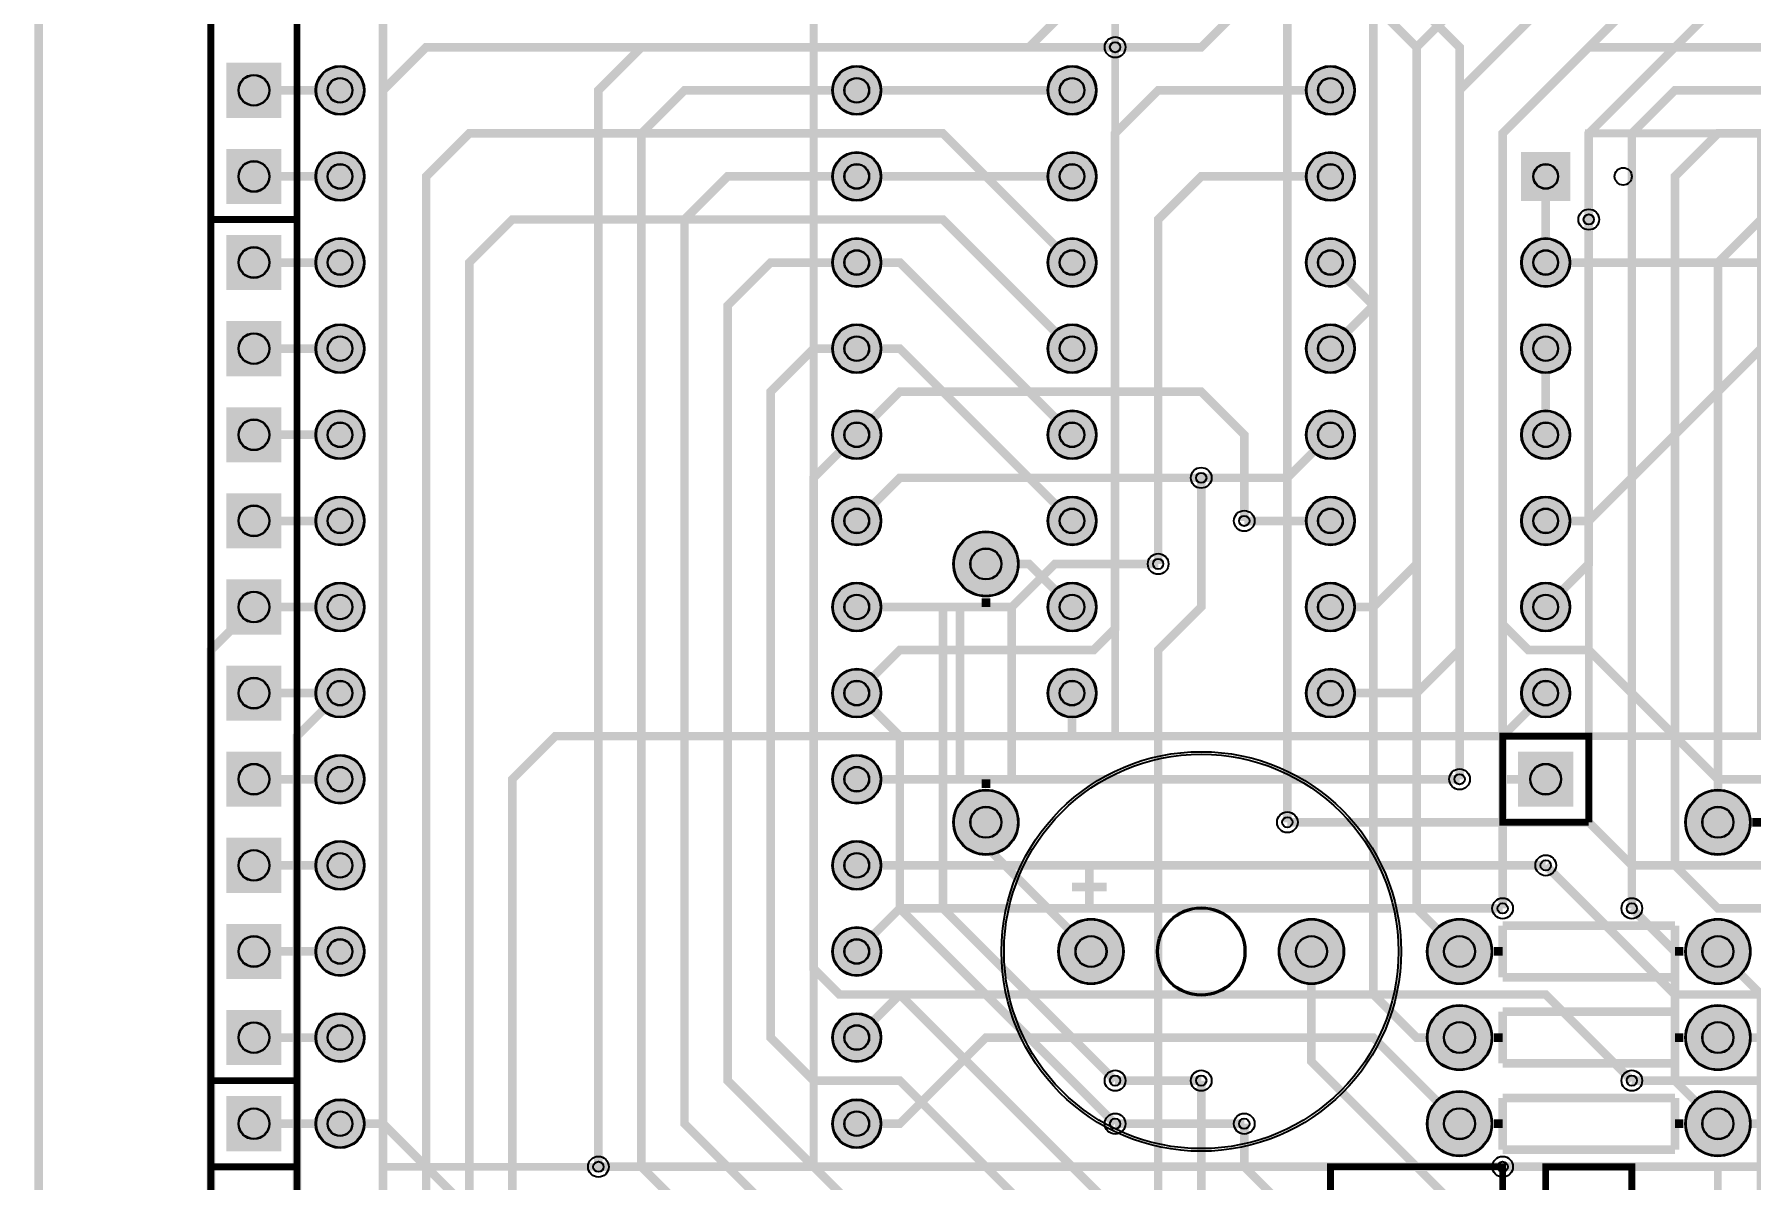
# Model space of a CAD drawing. Header units: millimetres. Extents: x 0 to 244, y -1 to 136.
# Drawn here: x -0.1 to 50.5, y 33.9 to 67.7 of the extents above; entities that cross this region are included whole.
import ezdxf

# ---------------------------------------------------------------- set-up
doc = ezdxf.new("R2010")
doc.units = ezdxf.units.MM
for name, color, linetype, true_color in [('BoardOutLine', 7, 'Continuous', 0xff00ff), ('BottomLayer', 7, 'Continuous', 0x0000ff), ('BottomSolderMaskLayer', 7, 'Continuous', 0xaa00ff), ('Document', 7, 'Continuous', 0xffffff), ('Hole', 7, 'Continuous', 0x222222), ('Multi-Layer', 7, 'Continuous', 0xc0c0c0), ('TopLayer', 7, 'Continuous', 0xff0000), ('TopSilkLayer', 7, 'Continuous', 0xffcc00), ('TopSolderMaskLayer', 7, 'Continuous', 0x800080)]:
    doc.layers.add(name, color=color, linetype=linetype, true_color=true_color)

msp = doc.modelspace()

# ---------------------------------------------------------------- hatches: boundary and pattern name
at = {"layer": 'BottomSolderMaskLayer'}
for points in [[(5.537, 65.227), (5.537, 66.853), (7.163, 66.853), (7.163, 65.227)], [(8.166, 66.04, 1), (9.614, 66.04, 1)], [(23.406, 66.04, 1), (24.854, 66.04, 1)], [(29.756, 66.04, 1), (31.204, 66.04, 1)], [(37.376, 66.04, 1), (38.824, 66.04, 1)], [(5.537, 62.687), (5.537, 64.313), (7.163, 64.313), (7.163, 62.687)], [(8.166, 63.5, 1), (9.614, 63.5, 1)], [(23.406, 63.5, 1), (24.854, 63.5, 1)], [(29.756, 63.5, 1), (31.204, 63.5, 1)], [(37.376, 63.5, 1), (38.824, 63.5, 1)], [(45.174, 64.224), (45.174, 62.776), (43.726, 62.776), (43.726, 64.224)], [(5.537, 60.147), (5.537, 61.773), (7.163, 61.773), (7.163, 60.147)], [(8.166, 60.96, 1), (9.614, 60.96, 1)], [(23.406, 60.96, 1), (24.854, 60.96, 1)], [(29.756, 60.96, 1), (31.204, 60.96, 1)], [(37.376, 60.96, 1), (38.824, 60.96, 1)], [(43.726, 60.96, 1), (45.174, 60.96, 1)], [(5.537, 57.607), (5.537, 59.233), (7.163, 59.233), (7.163, 57.607)], [(8.166, 58.42, 1), (9.614, 58.42, 1)], [(23.406, 58.42, 1), (24.854, 58.42, 1)], [(29.756, 58.42, 1), (31.204, 58.42, 1)], [(37.376, 58.42, 1), (38.824, 58.42, 1)], [(43.726, 58.42, 1), (45.174, 58.42, 1)], [(5.537, 55.067), (5.537, 56.693), (7.163, 56.693), (7.163, 55.067)], [(8.166, 55.88, 1), (9.614, 55.88, 1)], [(23.406, 55.88, 1), (24.854, 55.88, 1)], [(29.756, 55.88, 1), (31.204, 55.88, 1)], [(37.376, 55.88, 1), (38.824, 55.88, 1)], [(43.726, 55.88, 1), (45.174, 55.88, 1)], [(5.537, 52.527), (5.537, 54.153), (7.163, 54.153), (7.163, 52.527)], [(8.166, 53.34, 1), (9.614, 53.34, 1)], [(23.406, 53.34, 1), (24.854, 53.34, 1)], [(29.756, 53.34, 1), (31.204, 53.34, 1)], [(37.376, 53.34, 1), (38.824, 53.34, 1)], [(43.726, 53.34, 1), (45.174, 53.34, 1)], [(26.975, 52.07, 1), (28.905, 52.07, 1)], [(5.537, 49.987), (5.537, 51.613), (7.163, 51.613), (7.163, 49.987)], [(8.166, 50.8, 1), (9.614, 50.8, 1)], [(23.406, 50.8, 1), (24.854, 50.8, 1)], [(29.756, 50.8, 1), (31.204, 50.8, 1)], [(37.376, 50.8, 1), (38.824, 50.8, 1)], [(43.726, 50.8, 1), (45.174, 50.8, 1)], [(5.537, 47.447), (5.537, 49.073), (7.163, 49.073), (7.163, 47.447)], [(8.166, 48.26, 1), (9.614, 48.26, 1)], [(23.406, 48.26, 1), (24.854, 48.26, 1)], [(29.756, 48.26, 1), (31.204, 48.26, 1)], [(37.376, 48.26, 1), (38.824, 48.26, 1)], [(43.726, 48.26, 1), (45.174, 48.26, 1)], [(5.537, 44.907), (5.537, 46.533), (7.163, 46.533), (7.163, 44.907)], [(8.166, 45.72, 1), (9.614, 45.72, 1)], [(23.406, 45.72, 1), (24.854, 45.72, 1)], [(45.263, 46.533), (45.263, 44.907), (43.637, 44.907), (43.637, 46.533)], [(26.975, 44.45, 1), (28.905, 44.45, 1)], [(48.565, 44.45, 1), (50.495, 44.45, 1)], [(5.537, 42.367), (5.537, 43.993), (7.163, 43.993), (7.163, 42.367)], [(8.166, 43.18, 1), (9.614, 43.18, 1)], [(23.406, 43.18, 1), (24.854, 43.18, 1)], [(30.074, 40.64, 1), (32.004, 40.64, 1)], [(36.576, 40.64, 1), (38.506, 40.64, 1)], [(40.945, 40.64, 1), (42.875, 40.64, 1)], [(48.565, 40.64, 1), (50.495, 40.64, 1)], [(5.537, 39.827), (5.537, 41.453), (7.163, 41.453), (7.163, 39.827)], [(8.166, 40.64, 1), (9.614, 40.64, 1)], [(23.406, 40.64, 1), (24.854, 40.64, 1)], [(40.945, 38.1, 1), (42.875, 38.1, 1)], [(48.565, 38.1, 1), (50.495, 38.1, 1)], [(5.537, 37.287), (5.537, 38.913), (7.163, 38.913), (7.163, 37.287)], [(8.166, 38.1, 1), (9.614, 38.1, 1)], [(23.406, 38.1, 1), (24.854, 38.1, 1)], [(40.945, 35.56, 1), (42.875, 35.56, 1)], [(48.565, 35.56, 1), (50.495, 35.56, 1)], [(7.163, 36.373), (7.163, 34.747), (5.537, 34.747), (5.537, 36.373)], [(8.166, 35.56, 1), (9.614, 35.56, 1)], [(23.406, 35.56, 1), (24.854, 35.56, 1)]]:
    msp.add_hatch(color=256, dxfattribs=at).paths.add_polyline_path(points)
at = {"layer": 'Multi-Layer'}
for points in [[(5.563, 65.253), (5.563, 66.828), (7.137, 66.828), (7.137, 65.253)], [(8.192, 66.04, 1), (9.589, 66.04, 1)], [(23.432, 66.04, 1), (24.829, 66.04, 1)], [(29.782, 66.04, 1), (31.179, 66.04, 1)], [(37.402, 66.04, 1), (38.799, 66.04, 1)], [(5.563, 62.713), (5.563, 64.288), (7.137, 64.288), (7.137, 62.713)], [(8.192, 63.5, 1), (9.589, 63.5, 1)], [(23.432, 63.5, 1), (24.829, 63.5, 1)], [(29.782, 63.5, 1), (31.179, 63.5, 1)], [(37.402, 63.5, 1), (38.799, 63.5, 1)], [(45.149, 64.199), (45.149, 62.802), (43.752, 62.802), (43.752, 64.199)], [(5.563, 60.173), (5.563, 61.748), (7.137, 61.748), (7.137, 60.173)], [(8.192, 60.96, 1), (9.589, 60.96, 1)], [(23.432, 60.96, 1), (24.829, 60.96, 1)], [(29.782, 60.96, 1), (31.179, 60.96, 1)], [(37.402, 60.96, 1), (38.799, 60.96, 1)], [(43.752, 60.96, 1), (45.149, 60.96, 1)], [(5.563, 57.633), (5.563, 59.208), (7.137, 59.208), (7.137, 57.633)], [(8.192, 58.42, 1), (9.589, 58.42, 1)], [(23.432, 58.42, 1), (24.829, 58.42, 1)], [(29.782, 58.42, 1), (31.179, 58.42, 1)], [(37.402, 58.42, 1), (38.799, 58.42, 1)], [(43.752, 58.42, 1), (45.149, 58.42, 1)], [(5.563, 55.093), (5.563, 56.668), (7.137, 56.668), (7.137, 55.093)], [(8.192, 55.88, 1), (9.589, 55.88, 1)], [(23.432, 55.88, 1), (24.829, 55.88, 1)], [(29.782, 55.88, 1), (31.179, 55.88, 1)], [(37.402, 55.88, 1), (38.799, 55.88, 1)], [(43.752, 55.88, 1), (45.149, 55.88, 1)], [(5.563, 52.553), (5.563, 54.128), (7.137, 54.128), (7.137, 52.553)], [(8.192, 53.34, 1), (9.589, 53.34, 1)], [(23.432, 53.34, 1), (24.829, 53.34, 1)], [(29.782, 53.34, 1), (31.179, 53.34, 1)], [(37.402, 53.34, 1), (38.799, 53.34, 1)], [(43.752, 53.34, 1), (45.149, 53.34, 1)], [(27, 52.07, 1), (28.88, 52.07, 1)], [(5.563, 50.013), (5.563, 51.588), (7.137, 51.588), (7.137, 50.013)], [(8.192, 50.8, 1), (9.589, 50.8, 1)], [(23.432, 50.8, 1), (24.829, 50.8, 1)], [(29.782, 50.8, 1), (31.179, 50.8, 1)], [(37.402, 50.8, 1), (38.799, 50.8, 1)], [(43.752, 50.8, 1), (45.149, 50.8, 1)], [(5.563, 47.473), (5.563, 49.047), (7.137, 49.047), (7.137, 47.473)], [(8.192, 48.26, 1), (9.589, 48.26, 1)], [(23.432, 48.26, 1), (24.829, 48.26, 1)], [(29.782, 48.26, 1), (31.179, 48.26, 1)], [(37.402, 48.26, 1), (38.799, 48.26, 1)], [(43.752, 48.26, 1), (45.149, 48.26, 1)], [(5.563, 44.933), (5.563, 46.507), (7.137, 46.507), (7.137, 44.933)], [(8.192, 45.72, 1), (9.589, 45.72, 1)], [(23.432, 45.72, 1), (24.829, 45.72, 1)], [(45.237, 46.507), (45.237, 44.933), (43.663, 44.933), (43.663, 46.507)], [(27, 44.45, 1), (28.88, 44.45, 1)], [(48.59, 44.45, 1), (50.47, 44.45, 1)], [(5.563, 42.393), (5.563, 43.967), (7.137, 43.967), (7.137, 42.393)], [(8.192, 43.18, 1), (9.589, 43.18, 1)], [(23.432, 43.18, 1), (24.829, 43.18, 1)], [(30.099, 40.64, 1), (31.979, 40.64, 1)], [(36.601, 40.64, 1), (38.481, 40.64, 1)], [(40.97, 40.64, 1), (42.85, 40.64, 1)], [(48.59, 40.64, 1), (50.47, 40.64, 1)], [(5.563, 39.853), (5.563, 41.427), (7.137, 41.427), (7.137, 39.853)], [(8.192, 40.64, 1), (9.589, 40.64, 1)], [(23.432, 40.64, 1), (24.829, 40.64, 1)], [(40.97, 38.1, 1), (42.85, 38.1, 1)], [(48.59, 38.1, 1), (50.47, 38.1, 1)], [(5.563, 37.313), (5.563, 38.887), (7.137, 38.887), (7.137, 37.313)], [(8.192, 38.1, 1), (9.589, 38.1, 1)], [(23.432, 38.1, 1), (24.829, 38.1, 1)], [(40.97, 35.56, 1), (42.85, 35.56, 1)], [(48.59, 35.56, 1), (50.47, 35.56, 1)], [(7.137, 36.347), (7.137, 34.773), (5.563, 34.773), (5.563, 36.347)], [(8.192, 35.56, 1), (9.589, 35.56, 1)], [(23.432, 35.56, 1), (24.829, 35.56, 1)]]:
    msp.add_hatch(color=256, dxfattribs=at).paths.add_polyline_path(points)
at = {"layer": 'TopSolderMaskLayer'}
for points in [[(5.537, 65.227), (5.537, 66.853), (7.163, 66.853), (7.163, 65.227)], [(8.166, 66.04, 1), (9.614, 66.04, 1)], [(23.406, 66.04, 1), (24.854, 66.04, 1)], [(29.756, 66.04, 1), (31.204, 66.04, 1)], [(37.376, 66.04, 1), (38.824, 66.04, 1)], [(5.537, 62.687), (5.537, 64.313), (7.163, 64.313), (7.163, 62.687)], [(8.166, 63.5, 1), (9.614, 63.5, 1)], [(23.406, 63.5, 1), (24.854, 63.5, 1)], [(29.756, 63.5, 1), (31.204, 63.5, 1)], [(37.376, 63.5, 1), (38.824, 63.5, 1)], [(45.174, 64.224), (45.174, 62.776), (43.726, 62.776), (43.726, 64.224)], [(5.537, 60.147), (5.537, 61.773), (7.163, 61.773), (7.163, 60.147)], [(8.166, 60.96, 1), (9.614, 60.96, 1)], [(23.406, 60.96, 1), (24.854, 60.96, 1)], [(29.756, 60.96, 1), (31.204, 60.96, 1)], [(37.376, 60.96, 1), (38.824, 60.96, 1)], [(43.726, 60.96, 1), (45.174, 60.96, 1)], [(5.537, 57.607), (5.537, 59.233), (7.163, 59.233), (7.163, 57.607)], [(8.166, 58.42, 1), (9.614, 58.42, 1)], [(23.406, 58.42, 1), (24.854, 58.42, 1)], [(29.756, 58.42, 1), (31.204, 58.42, 1)], [(37.376, 58.42, 1), (38.824, 58.42, 1)], [(43.726, 58.42, 1), (45.174, 58.42, 1)], [(5.537, 55.067), (5.537, 56.693), (7.163, 56.693), (7.163, 55.067)], [(8.166, 55.88, 1), (9.614, 55.88, 1)], [(23.406, 55.88, 1), (24.854, 55.88, 1)], [(29.756, 55.88, 1), (31.204, 55.88, 1)], [(37.376, 55.88, 1), (38.824, 55.88, 1)], [(43.726, 55.88, 1), (45.174, 55.88, 1)], [(5.537, 52.527), (5.537, 54.153), (7.163, 54.153), (7.163, 52.527)], [(8.166, 53.34, 1), (9.614, 53.34, 1)], [(23.406, 53.34, 1), (24.854, 53.34, 1)], [(29.756, 53.34, 1), (31.204, 53.34, 1)], [(37.376, 53.34, 1), (38.824, 53.34, 1)], [(43.726, 53.34, 1), (45.174, 53.34, 1)], [(26.975, 52.07, 1), (28.905, 52.07, 1)], [(5.537, 49.987), (5.537, 51.613), (7.163, 51.613), (7.163, 49.987)], [(8.166, 50.8, 1), (9.614, 50.8, 1)], [(23.406, 50.8, 1), (24.854, 50.8, 1)], [(29.756, 50.8, 1), (31.204, 50.8, 1)], [(37.376, 50.8, 1), (38.824, 50.8, 1)], [(43.726, 50.8, 1), (45.174, 50.8, 1)], [(5.537, 47.447), (5.537, 49.073), (7.163, 49.073), (7.163, 47.447)], [(8.166, 48.26, 1), (9.614, 48.26, 1)], [(23.406, 48.26, 1), (24.854, 48.26, 1)], [(29.756, 48.26, 1), (31.204, 48.26, 1)], [(37.376, 48.26, 1), (38.824, 48.26, 1)], [(43.726, 48.26, 1), (45.174, 48.26, 1)], [(5.537, 44.907), (5.537, 46.533), (7.163, 46.533), (7.163, 44.907)], [(8.166, 45.72, 1), (9.614, 45.72, 1)], [(23.406, 45.72, 1), (24.854, 45.72, 1)], [(45.263, 46.533), (45.263, 44.907), (43.637, 44.907), (43.637, 46.533)], [(26.975, 44.45, 1), (28.905, 44.45, 1)], [(48.565, 44.45, 1), (50.495, 44.45, 1)], [(5.537, 42.367), (5.537, 43.993), (7.163, 43.993), (7.163, 42.367)], [(8.166, 43.18, 1), (9.614, 43.18, 1)], [(23.406, 43.18, 1), (24.854, 43.18, 1)], [(30.074, 40.64, 1), (32.004, 40.64, 1)], [(36.576, 40.64, 1), (38.506, 40.64, 1)], [(40.945, 40.64, 1), (42.875, 40.64, 1)], [(48.565, 40.64, 1), (50.495, 40.64, 1)], [(5.537, 39.827), (5.537, 41.453), (7.163, 41.453), (7.163, 39.827)], [(8.166, 40.64, 1), (9.614, 40.64, 1)], [(23.406, 40.64, 1), (24.854, 40.64, 1)], [(40.945, 38.1, 1), (42.875, 38.1, 1)], [(48.565, 38.1, 1), (50.495, 38.1, 1)], [(5.537, 37.287), (5.537, 38.913), (7.163, 38.913), (7.163, 37.287)], [(8.166, 38.1, 1), (9.614, 38.1, 1)], [(23.406, 38.1, 1), (24.854, 38.1, 1)], [(40.945, 35.56, 1), (42.875, 35.56, 1)], [(48.565, 35.56, 1), (50.495, 35.56, 1)], [(7.163, 36.373), (7.163, 34.747), (5.537, 34.747), (5.537, 36.373)], [(8.166, 35.56, 1), (9.614, 35.56, 1)], [(23.406, 35.56, 1), (24.854, 35.56, 1)]]:
    msp.add_hatch(color=256, dxfattribs=at).paths.add_polyline_path(points)

# ---------------------------------------------------------------- linework, layer by layer
at = {"layer": 'BoardOutLine', "const_width": 0.254}
msp.add_lwpolyline([(0.127, 0), (239.903, 0), (239.903, 129.921), (0, 129.921), (0, 0), (0.127, 0)], close=True, dxfattribs=at)
at = {"layer": 'BottomLayer', "const_width": 0.254}
for points in [[(10.16, 35.56), (10.16, 73.66), (11.43, 74.93), (27.94, 74.93), (29.21, 76.2), (38.1, 76.2)], [(36.83, 44.45), (36.83, 68.58), (35.56, 69.85), (29.21, 69.85), (27.94, 71.12)], [(41.91, 45.72), (41.91, 67.31), (39.37, 69.85)], [(46.99, 41.91), (46.99, 41.91), (46.99, 64.77), (48.26, 66.04), (60.071, 66.04), (60.96, 66.929), (60.96, 68.58), (59.69, 69.85)], [(38.1, 68.58), (39.37, 68.58), (40.64, 67.31), (40.64, 41.91), (41.91, 40.64)], [(31.75, 67.31), (17.78, 67.31), (16.51, 66.04), (16.51, 34.29)], [(43.18, 41.91), (43.18, 64.77), (45.72, 67.31), (59.69, 67.31)], [(55.88, 10.16), (54.61, 11.43), (40.64, 11.43), (17.78, 34.29), (17.78, 64.77), (19.05, 66.04), (24.13, 66.04)], [(24.13, 66.04), (30.48, 66.04)], [(62.814, 7.33), (61.25, 7.33), (59.69, 8.89), (59.69, 40.64), (58.42, 41.91), (49.53, 41.91), (48.26, 43.18), (48.26, 63.5), (49.53, 64.77), (59.69, 64.77)], [(55.88, 12.7), (54.61, 13.97), (40.64, 13.97), (19.05, 35.56), (19.05, 62.23), (20.32, 63.5), (24.13, 63.5)], [(24.13, 63.5), (30.48, 63.5)], [(44.45, 63.5), (44.45, 60.96)], [(45.72, 62.23), (45.72, 52.07), (44.45, 50.8)], [(49.53, 44.45), (49.53, 60.96), (50.8, 62.23)], [(55.88, 15.24), (54.61, 16.51), (40.64, 16.51), (20.32, 36.83), (20.32, 59.69), (21.59, 60.96), (24.13, 60.96)], [(38.1, 60.96), (39.37, 59.69), (39.37, 39.37), (40.64, 38.1), (41.91, 38.1)], [(24.13, 58.42), (22.86, 58.42), (21.59, 57.15), (21.59, 38.1), (22.86, 36.83), (25.4, 36.83), (30.48, 31.75), (30.48, 29.21), (40.64, 19.05), (54.61, 19.05), (55.88, 17.78)], [(24.13, 55.88), (25.4, 57.15), (34.29, 57.15), (35.56, 55.88), (35.56, 53.34)], [(24.13, 55.88), (22.86, 54.61), (22.86, 40.132), (23.622, 39.37), (25.4, 39.37), (31.75, 33.02), (31.75, 30.48), (40.64, 21.59), (54.61, 21.59), (55.88, 20.32)], [(24.13, 53.34), (25.4, 54.61), (34.29, 54.61)], [(33.02, 33.02), (33.02, 49.53), (34.29, 50.8), (34.29, 54.737)], [(33.02, 52.07), (29.972, 52.07), (28.702, 50.8), (24.13, 50.8)], [(5.08, 12.7), (5.08, 12.7), (5.08, 49.53), (6.35, 50.8)], [(31.75, 36.83), (26.67, 41.91), (26.67, 50.8), (24.13, 50.8)], [(8.89, 48.26), (7.62, 46.99), (7.62, 10.16), (10.312, 7.468), (10.312, 7.188)], [(31.75, 35.56), (25.4, 41.91), (25.4, 46.99), (24.13, 48.26)], [(44.45, 45.72), (43.18, 45.72)], [(27.94, 44.45), (27.94, 43.739), (31.039, 40.64)], [(44.45, 43.18), (44.45, 43.18), (48.26, 39.37), (57.15, 39.37)], [(37.541, 40.64), (37.541, 37.389), (41.91, 33.02)], [(49.53, 38.1), (55.88, 38.1), (57.15, 36.83), (57.15, 8.89), (61.595, 4.445), (81.788, 4.445), (84.328, 6.985)], [(55.88, 25.4), (54.61, 26.67), (40.64, 26.67), (34.29, 33.02), (34.29, 36.83)], [(46.99, 36.83), (54.595, 36.83)], [(16.51, 31.75), (13.97, 31.75), (10.16, 35.56), (8.89, 35.56)], [(55.88, 27.94), (54.61, 29.21), (40.64, 29.21), (35.56, 34.29), (35.56, 35.56)], [(55.88, 35.56), (49.53, 35.56)], [(54.61, 34.163), (54.483, 34.29), (43.18, 34.29)]]:
    msp.add_lwpolyline(points, dxfattribs=at)
at = {"layer": 'BottomSolderMaskLayer'}
for centre, radius in [((6.35, 66.04), 0.459), ((8.89, 66.04), 0.724), ((8.89, 66.04), 0.369), ((24.13, 66.04), 0.724), ((24.13, 66.04), 0.369), ((30.48, 66.04), 0.724), ((30.48, 66.04), 0.369), ((38.1, 66.04), 0.724), ((38.1, 66.04), 0.369), ((6.35, 63.5), 0.459), ((8.89, 63.5), 0.724), ((8.89, 63.5), 0.369), ((24.13, 63.5), 0.724), ((24.13, 63.5), 0.369), ((30.48, 63.5), 0.724), ((30.48, 63.5), 0.369), ((38.1, 63.5), 0.724), ((38.1, 63.5), 0.369), ((44.45, 63.5), 0.369), ((6.35, 60.96), 0.459), ((8.89, 60.96), 0.724), ((8.89, 60.96), 0.369), ((24.13, 60.96), 0.724), ((24.13, 60.96), 0.369), ((30.48, 60.96), 0.724), ((30.48, 60.96), 0.369), ((38.1, 60.96), 0.724), ((38.1, 60.96), 0.369), ((44.45, 60.96), 0.724), ((44.45, 60.96), 0.369), ((6.35, 58.42), 0.459), ((8.89, 58.42), 0.724), ((8.89, 58.42), 0.369), ((24.13, 58.42), 0.724), ((24.13, 58.42), 0.369), ((30.48, 58.42), 0.724), ((30.48, 58.42), 0.369), ((38.1, 58.42), 0.724), ((38.1, 58.42), 0.369), ((44.45, 58.42), 0.724), ((44.45, 58.42), 0.369), ((6.35, 55.88), 0.459), ((8.89, 55.88), 0.724), ((8.89, 55.88), 0.369), ((24.13, 55.88), 0.724), ((24.13, 55.88), 0.369), ((30.48, 55.88), 0.724), ((30.48, 55.88), 0.369), ((38.1, 55.88), 0.724), ((38.1, 55.88), 0.369), ((44.45, 55.88), 0.724), ((44.45, 55.88), 0.369), ((6.35, 53.34), 0.459), ((8.89, 53.34), 0.724), ((8.89, 53.34), 0.369), ((24.13, 53.34), 0.724), ((24.13, 53.34), 0.369), ((30.48, 53.34), 0.724), ((30.48, 53.34), 0.369), ((38.1, 53.34), 0.724), ((38.1, 53.34), 0.369), ((44.45, 53.34), 0.724), ((44.45, 53.34), 0.369), ((27.94, 52.07), 0.965), ((27.94, 52.07), 0.462), ((6.35, 50.8), 0.459), ((8.89, 50.8), 0.724), ((8.89, 50.8), 0.369), ((24.13, 50.8), 0.724), ((24.13, 50.8), 0.369), ((30.48, 50.8), 0.724), ((30.48, 50.8), 0.369), ((38.1, 50.8), 0.724), ((38.1, 50.8), 0.369), ((44.45, 50.8), 0.724), ((44.45, 50.8), 0.369), ((6.35, 48.26), 0.459), ((8.89, 48.26), 0.724), ((8.89, 48.26), 0.369), ((24.13, 48.26), 0.724), ((24.13, 48.26), 0.369), ((30.48, 48.26), 0.724), ((30.48, 48.26), 0.369), ((38.1, 48.26), 0.724), ((38.1, 48.26), 0.369), ((44.45, 48.26), 0.724), ((44.45, 48.26), 0.369), ((6.35, 45.72), 0.459), ((8.89, 45.72), 0.724), ((8.89, 45.72), 0.369), ((24.13, 45.72), 0.724), ((24.13, 45.72), 0.369), ((44.45, 45.72), 0.459), ((27.94, 44.45), 0.965), ((49.53, 44.45), 0.965), ((27.94, 44.45), 0.462), ((49.53, 44.45), 0.462), ((6.35, 43.18), 0.459), ((8.89, 43.18), 0.724), ((8.89, 43.18), 0.369), ((24.13, 43.18), 0.724), ((24.13, 43.18), 0.369), ((31.039, 40.64), 0.965), ((37.541, 40.64), 0.965), ((41.91, 40.64), 0.965), ((49.53, 40.64), 0.965), ((6.35, 40.64), 0.459), ((8.89, 40.64), 0.724), ((8.89, 40.64), 0.369), ((24.13, 40.64), 0.724), ((24.13, 40.64), 0.369), ((31.039, 40.64), 0.462), ((37.541, 40.64), 0.462), ((41.91, 40.64), 0.462), ((49.53, 40.64), 0.462), ((41.91, 38.1), 0.965), ((49.53, 38.1), 0.965), ((6.35, 38.1), 0.459), ((8.89, 38.1), 0.724), ((24.13, 38.1), 0.724), ((41.91, 38.1), 0.462), ((49.53, 38.1), 0.462), ((8.89, 38.1), 0.369), ((24.13, 38.1), 0.369), ((41.91, 35.56), 0.965), ((49.53, 35.56), 0.965), ((6.35, 35.56), 0.459), ((8.89, 35.56), 0.724), ((24.13, 35.56), 0.724), ((41.91, 35.56), 0.462), ((49.53, 35.56), 0.462), ((8.89, 35.56), 0.369), ((24.13, 35.56), 0.369)]:
    msp.add_circle(centre, radius, dxfattribs=at)
at = {"layer": 'Document'}
for radius in [5.893, 1.27]:
    msp.add_circle((34.29, 40.64), radius, dxfattribs=at)
at = {"layer": 'Hole'}
for centre in [(31.75, 67.31), (45.72, 62.23), (34.29, 54.61), (35.56, 53.34), (33.02, 52.07), (41.91, 45.72), (36.83, 44.45), (44.45, 43.18), (43.18, 41.91), (46.99, 41.91), (31.75, 36.83), (34.29, 36.83), (46.99, 36.83), (31.75, 35.56), (35.56, 35.56), (16.51, 34.29), (43.18, 34.29)]:
    msp.add_circle(centre, 0.152, dxfattribs=at)
at = {"layer": 'Multi-Layer'}
for centre, radius in [((31.75, 67.31), 0.305), ((6.35, 66.04), 0.445), ((8.89, 66.04), 0.699), ((8.89, 66.04), 0.356), ((24.13, 66.04), 0.699), ((24.13, 66.04), 0.356), ((30.48, 66.04), 0.699), ((30.48, 66.04), 0.356), ((38.1, 66.04), 0.699), ((38.1, 66.04), 0.356), ((6.35, 63.5), 0.445), ((8.89, 63.5), 0.699), ((8.89, 63.5), 0.356), ((24.13, 63.5), 0.699), ((24.13, 63.5), 0.356), ((30.48, 63.5), 0.699), ((30.48, 63.5), 0.356), ((38.1, 63.5), 0.699), ((38.1, 63.5), 0.356), ((44.45, 63.5), 0.356), ((45.72, 62.23), 0.305), ((6.35, 60.96), 0.445), ((8.89, 60.96), 0.699), ((8.89, 60.96), 0.356), ((24.13, 60.96), 0.699), ((24.13, 60.96), 0.356), ((30.48, 60.96), 0.699), ((30.48, 60.96), 0.356), ((38.1, 60.96), 0.699), ((38.1, 60.96), 0.356), ((44.45, 60.96), 0.699), ((44.45, 60.96), 0.356), ((6.35, 58.42), 0.445), ((8.89, 58.42), 0.699), ((8.89, 58.42), 0.356), ((24.13, 58.42), 0.699), ((24.13, 58.42), 0.356), ((30.48, 58.42), 0.699), ((30.48, 58.42), 0.356), ((38.1, 58.42), 0.699), ((38.1, 58.42), 0.356), ((44.45, 58.42), 0.699), ((44.45, 58.42), 0.356), ((6.35, 55.88), 0.445), ((8.89, 55.88), 0.699), ((8.89, 55.88), 0.356), ((24.13, 55.88), 0.699), ((24.13, 55.88), 0.356), ((30.48, 55.88), 0.699), ((30.48, 55.88), 0.356), ((38.1, 55.88), 0.699), ((38.1, 55.88), 0.356), ((44.45, 55.88), 0.699), ((44.45, 55.88), 0.356), ((34.29, 54.61), 0.305), ((6.35, 53.34), 0.445), ((8.89, 53.34), 0.699), ((8.89, 53.34), 0.356), ((24.13, 53.34), 0.699), ((24.13, 53.34), 0.356), ((30.48, 53.34), 0.699), ((30.48, 53.34), 0.356), ((38.1, 53.34), 0.699), ((38.1, 53.34), 0.356), ((44.45, 53.34), 0.699), ((44.45, 53.34), 0.356), ((35.56, 53.34), 0.305), ((27.94, 52.07), 0.94), ((27.94, 52.07), 0.45), ((33.02, 52.07), 0.305), ((6.35, 50.8), 0.445), ((8.89, 50.8), 0.699), ((8.89, 50.8), 0.356), ((24.13, 50.8), 0.699), ((24.13, 50.8), 0.356), ((30.48, 50.8), 0.699), ((30.48, 50.8), 0.356), ((38.1, 50.8), 0.699), ((38.1, 50.8), 0.356), ((44.45, 50.8), 0.699), ((44.45, 50.8), 0.356), ((6.35, 48.26), 0.445), ((8.89, 48.26), 0.699), ((8.89, 48.26), 0.356), ((24.13, 48.26), 0.699), ((24.13, 48.26), 0.356), ((30.48, 48.26), 0.699), ((30.48, 48.26), 0.356), ((38.1, 48.26), 0.699), ((38.1, 48.26), 0.356), ((44.45, 48.26), 0.699), ((44.45, 48.26), 0.356), ((6.35, 45.72), 0.445), ((8.89, 45.72), 0.699), ((8.89, 45.72), 0.356), ((24.13, 45.72), 0.699), ((24.13, 45.72), 0.356), ((44.45, 45.72), 0.445), ((41.91, 45.72), 0.305), ((27.94, 44.45), 0.94), ((49.53, 44.45), 0.94), ((27.94, 44.45), 0.45), ((36.83, 44.45), 0.305), ((49.53, 44.45), 0.45), ((6.35, 43.18), 0.445), ((8.89, 43.18), 0.699), ((8.89, 43.18), 0.356), ((24.13, 43.18), 0.699), ((24.13, 43.18), 0.356), ((44.45, 43.18), 0.305), ((43.18, 41.91), 0.305), ((46.99, 41.91), 0.305), ((31.039, 40.64), 0.94), ((37.541, 40.64), 0.94), ((41.91, 40.64), 0.94), ((49.53, 40.64), 0.94), ((6.35, 40.64), 0.445), ((8.89, 40.64), 0.699), ((24.13, 40.64), 0.699), ((31.039, 40.64), 0.45), ((37.541, 40.64), 0.45), ((41.91, 40.64), 0.45), ((49.53, 40.64), 0.45), ((8.89, 40.64), 0.356), ((24.13, 40.64), 0.356), ((41.91, 38.1), 0.94), ((49.53, 38.1), 0.94), ((6.35, 38.1), 0.445), ((8.89, 38.1), 0.699), ((24.13, 38.1), 0.699), ((41.91, 38.1), 0.45), ((49.53, 38.1), 0.45), ((8.89, 38.1), 0.356), ((24.13, 38.1), 0.356), ((31.75, 36.83), 0.305), ((34.29, 36.83), 0.305), ((46.99, 36.83), 0.305), ((41.91, 35.56), 0.94), ((49.53, 35.56), 0.94), ((6.35, 35.56), 0.445), ((8.89, 35.56), 0.699), ((24.13, 35.56), 0.699), ((41.91, 35.56), 0.45), ((49.53, 35.56), 0.45), ((8.89, 35.56), 0.356), ((24.13, 35.56), 0.356), ((31.75, 35.56), 0.305), ((35.56, 35.56), 0.305), ((16.51, 34.29), 0.305), ((43.18, 34.29), 0.305)]:
    msp.add_circle(centre, radius, dxfattribs=at)
at = {"layer": 'TopLayer', "const_width": 0.254}
for points in [[(49.53, 92.71), (49.53, 68.58), (45.72, 64.77), (45.72, 62.23)], [(38.1, 50.8), (39.37, 50.8), (40.64, 52.07), (40.64, 67.31), (45.72, 72.39), (45.72, 87.63), (46.99, 88.9)], [(38.1, 48.26), (40.64, 48.26), (41.91, 49.53), (41.91, 66.04), (46.99, 71.12), (46.99, 86.36)], [(38.1, 58.42), (39.37, 59.69), (39.37, 68.58), (44.45, 73.66), (44.45, 83.82)], [(54.61, 40.64), (54.61, 44.45), (53.34, 45.72), (49.53, 45.72), (45.72, 49.53), (43.942, 49.53), (43.18, 50.292), (43.18, 64.77), (48.26, 69.85), (48.26, 77.47)], [(41.91, 76.2), (36.83, 76.2), (35.56, 74.93), (35.56, 68.58), (34.29, 67.31), (31.75, 67.31)], [(8.89, 31.75), (10.16, 33.02), (10.16, 66.04), (11.43, 67.31), (29.21, 67.31), (30.48, 68.58)], [(8.89, 66.04), (6.35, 66.04)], [(38.1, 66.04), (33.02, 66.04), (31.75, 64.77), (31.75, 50.165), (31.115, 49.53), (25.4, 49.53), (24.13, 48.26)], [(8.89, 29.21), (10.16, 29.21), (11.43, 30.48), (11.43, 63.5), (12.7, 64.77), (26.67, 64.77), (30.48, 60.96)], [(6.35, 63.5), (8.89, 63.5)], [(38.1, 63.5), (34.29, 63.5), (33.02, 62.23), (33.02, 52.07)], [(8.89, 26.67), (11.43, 26.67), (12.7, 27.94), (12.7, 60.96), (13.97, 62.23), (26.67, 62.23), (30.48, 58.42)], [(8.89, 60.96), (6.35, 60.96)], [(24.13, 60.96), (25.4, 60.96), (30.48, 55.88)], [(44.45, 60.96), (52.07, 60.96)], [(6.35, 58.42), (8.89, 58.42)], [(24.13, 58.42), (25.4, 58.42), (30.48, 53.34)], [(44.45, 53.34), (45.72, 53.34), (50.8, 58.42), (52.07, 58.42)], [(44.45, 58.42), (44.45, 55.88)], [(8.89, 55.88), (6.35, 55.88)], [(34.29, 54.61), (36.83, 54.61), (38.1, 55.88)], [(6.35, 53.34), (8.89, 53.34)], [(35.56, 53.34), (38.1, 53.34)], [(27.94, 52.07), (29.21, 52.07), (30.48, 50.8)], [(8.89, 50.8), (6.35, 50.8)], [(6.35, 48.26), (8.89, 48.26)], [(30.48, 48.26), (30.48, 46.99), (15.24, 46.99), (13.97, 45.72), (13.97, 25.4), (12.7, 24.13), (8.89, 24.13)], [(38.1, 46.99), (30.48, 46.99), (30.48, 48.26)], [(44.45, 48.26), (43.18, 46.99), (38.1, 46.99)], [(8.89, 45.72), (6.35, 45.72)], [(24.13, 45.72), (41.91, 45.72)], [(50.8, 43.18), (46.99, 43.18), (45.72, 44.45), (36.83, 44.45)], [(100.33, 22.86), (99.06, 24.13), (83.82, 24.13), (81.28, 21.59), (76.2, 21.59), (74.93, 22.86), (69.85, 22.86), (63.5, 29.21), (54.61, 29.21), (53.34, 30.48), (53.34, 43.18), (52.07, 44.45), (49.53, 44.45)], [(6.35, 43.18), (8.89, 43.18)], [(24.13, 43.18), (44.45, 43.18)], [(24.13, 40.64), (25.4, 41.91), (43.18, 41.91)], [(49.53, 35.56), (48.26, 36.83), (48.26, 40.64), (46.99, 41.91)], [(8.89, 40.64), (6.35, 40.64)], [(50.8, 7.62), (50.8, 39.37), (49.53, 40.64)], [(24.13, 38.1), (25.4, 39.37), (44.45, 39.37), (46.99, 36.83)], [(6.35, 38.1), (8.89, 38.1)], [(41.91, 35.56), (39.37, 38.1), (27.94, 38.1), (25.4, 35.56), (24.13, 35.56)], [(34.29, 36.83), (31.75, 36.83)], [(6.35, 35.56), (8.89, 35.56)], [(35.56, 35.56), (31.75, 35.56)], [(43.18, 34.29), (16.51, 34.29)]]:
    msp.add_lwpolyline(points, dxfattribs=at)
at = {"layer": 'TopSilkLayer'}
for points, const_width in [([(5.08, 64.135), (5.08, 62.23), (7.62, 62.23), (7.62, 87.63), (5.08, 87.63)], 0.203), ([(5.08, 87.63), (5.08, 64.135)], 0.203), ([(5.08, 38.735), (5.08, 36.83), (7.62, 36.83), (7.62, 62.23), (5.08, 62.23)], 0.203), ([(5.08, 62.23), (5.08, 38.735)], 0.203), ([(27.94, 50.8), (27.94, 51.054)], 0.254), ([(27.178, 50.8), (27.94, 50.8)], 0.254), ([(27.178, 45.72), (27.178, 50.8)], 0.254), ([(27.94, 50.8), (28.702, 50.8)], 0.254), ([(28.702, 50.8), (28.702, 45.72)], 0.254), ([(45.72, 44.45), (43.18, 44.45), (43.18, 46.99), (45.72, 46.99), (45.72, 45.085)], 0.203), ([(27.94, 45.72), (27.178, 45.72)], 0.254), ([(27.94, 45.72), (27.94, 45.466)], 0.254), ([(28.702, 45.72), (27.94, 45.72)], 0.254), ([(45.72, 44.45), (45.72, 45.085)], 0.203), ([(50.8, 44.45), (50.546, 44.45)], 0.254), ([(30.988, 43.053), (30.988, 42.037)], 0.254), ([(31.496, 42.545), (30.48, 42.545)], 0.254), ([(43.18, 40.64), (43.18, 41.402)], 0.254), ([(43.18, 41.402), (48.26, 41.402)], 0.254), ([(48.26, 41.402), (48.26, 40.64)], 0.254), ([(43.18, 40.64), (42.926, 40.64)], 0.254), ([(43.18, 39.878), (43.18, 40.64)], 0.254), ([(48.26, 40.64), (48.514, 40.64)], 0.254), ([(48.26, 40.64), (48.26, 39.878)], 0.254), ([(48.26, 39.878), (43.18, 39.878)], 0.254), ([(43.18, 38.1), (43.18, 38.862)], 0.254), ([(43.18, 38.862), (48.26, 38.862)], 0.254), ([(48.26, 38.862), (48.26, 38.1)], 0.254), ([(43.18, 38.1), (42.926, 38.1)], 0.254), ([(43.18, 37.338), (43.18, 38.1)], 0.254), ([(48.26, 38.1), (48.514, 38.1)], 0.254), ([(48.26, 38.1), (48.26, 37.338)], 0.254), ([(48.26, 37.338), (43.18, 37.338)], 0.254), ([(7.62, 34.29), (5.08, 34.29), (5.08, 36.83), (7.62, 36.83), (7.62, 34.925)], 0.203), ([(43.18, 35.56), (43.18, 36.322)], 0.254), ([(43.18, 36.322), (48.26, 36.322)], 0.254), ([(48.26, 36.322), (48.26, 35.56)], 0.254), ([(43.18, 35.56), (42.926, 35.56)], 0.254), ([(43.18, 34.798), (43.18, 35.56)], 0.254), ([(48.26, 35.56), (48.514, 35.56)], 0.254), ([(48.26, 35.56), (48.26, 34.798)], 0.254), ([(7.62, 34.29), (7.62, 34.925)], 0.203), ([(48.26, 34.798), (43.18, 34.798)], 0.254), ([(7.62, 31.75), (5.08, 31.75), (5.08, 34.29), (7.62, 34.29), (7.62, 32.385)], 0.203), ([(46.99, 13.97), (46.99, 11.43), (44.45, 11.43), (44.45, 34.29), (46.99, 34.29), (46.99, 32.385)], 0.203)]:
    msp.add_lwpolyline(points, dxfattribs=dict(at, const_width=const_width))
for points, const_width in [([(10.16, 85.09), (10.16, 34.29), (22.86, 34.29), (22.86, 85.09), (10.16, 85.09)], 0.229), ([(31.75, 72.39), (31.75, 46.99), (36.83, 46.99), (36.83, 72.39), (31.75, 72.39)], 0.229), ([(45.72, 64.77), (45.72, 46.99), (50.8, 46.99), (50.8, 64.77), (45.72, 64.77)], 0.229), ([(38.103, 31.753), (43.183, 31.753), (43.183, 34.293), (38.103, 34.293), (38.103, 31.753)], 0.201), ([(49.53, 34.29), (49.53, 8.89), (54.61, 8.89), (54.61, 34.29), (49.53, 34.29)], 0.229)]:
    msp.add_lwpolyline(points, close=True, dxfattribs=dict(at, const_width=const_width))
for centre, radius in [((46.736, 63.5), 0.254), ((34.29, 40.64), 5.816), ((34.29, 40.64), 1.308)]:
    msp.add_circle(centre, radius, dxfattribs=at)
at = {"layer": 'TopSolderMaskLayer'}
for centre, radius in [((6.35, 66.04), 0.459), ((8.89, 66.04), 0.724), ((8.89, 66.04), 0.369), ((24.13, 66.04), 0.724), ((24.13, 66.04), 0.369), ((30.48, 66.04), 0.724), ((30.48, 66.04), 0.369), ((38.1, 66.04), 0.724), ((38.1, 66.04), 0.369), ((6.35, 63.5), 0.459), ((8.89, 63.5), 0.724), ((8.89, 63.5), 0.369), ((24.13, 63.5), 0.724), ((24.13, 63.5), 0.369), ((30.48, 63.5), 0.724), ((30.48, 63.5), 0.369), ((38.1, 63.5), 0.724), ((38.1, 63.5), 0.369), ((44.45, 63.5), 0.369), ((6.35, 60.96), 0.459), ((8.89, 60.96), 0.724), ((8.89, 60.96), 0.369), ((24.13, 60.96), 0.724), ((24.13, 60.96), 0.369), ((30.48, 60.96), 0.724), ((30.48, 60.96), 0.369), ((38.1, 60.96), 0.724), ((38.1, 60.96), 0.369), ((44.45, 60.96), 0.724), ((44.45, 60.96), 0.369), ((6.35, 58.42), 0.459), ((8.89, 58.42), 0.724), ((8.89, 58.42), 0.369), ((24.13, 58.42), 0.724), ((24.13, 58.42), 0.369), ((30.48, 58.42), 0.724), ((30.48, 58.42), 0.369), ((38.1, 58.42), 0.724), ((38.1, 58.42), 0.369), ((44.45, 58.42), 0.724), ((44.45, 58.42), 0.369), ((6.35, 55.88), 0.459), ((8.89, 55.88), 0.724), ((8.89, 55.88), 0.369), ((24.13, 55.88), 0.724), ((24.13, 55.88), 0.369), ((30.48, 55.88), 0.724), ((30.48, 55.88), 0.369), ((38.1, 55.88), 0.724), ((38.1, 55.88), 0.369), ((44.45, 55.88), 0.724), ((44.45, 55.88), 0.369), ((6.35, 53.34), 0.459), ((8.89, 53.34), 0.724), ((8.89, 53.34), 0.369), ((24.13, 53.34), 0.724), ((24.13, 53.34), 0.369), ((30.48, 53.34), 0.724), ((30.48, 53.34), 0.369), ((38.1, 53.34), 0.724), ((38.1, 53.34), 0.369), ((44.45, 53.34), 0.724), ((44.45, 53.34), 0.369), ((27.94, 52.07), 0.965), ((27.94, 52.07), 0.462), ((6.35, 50.8), 0.459), ((8.89, 50.8), 0.724), ((8.89, 50.8), 0.369), ((24.13, 50.8), 0.724), ((24.13, 50.8), 0.369), ((30.48, 50.8), 0.724), ((30.48, 50.8), 0.369), ((38.1, 50.8), 0.724), ((38.1, 50.8), 0.369), ((44.45, 50.8), 0.724), ((44.45, 50.8), 0.369), ((6.35, 48.26), 0.459), ((8.89, 48.26), 0.724), ((8.89, 48.26), 0.369), ((24.13, 48.26), 0.724), ((24.13, 48.26), 0.369), ((30.48, 48.26), 0.724), ((30.48, 48.26), 0.369), ((38.1, 48.26), 0.724), ((38.1, 48.26), 0.369), ((44.45, 48.26), 0.724), ((44.45, 48.26), 0.369), ((6.35, 45.72), 0.459), ((8.89, 45.72), 0.724), ((8.89, 45.72), 0.369), ((24.13, 45.72), 0.724), ((24.13, 45.72), 0.369), ((44.45, 45.72), 0.459), ((27.94, 44.45), 0.965), ((49.53, 44.45), 0.965), ((27.94, 44.45), 0.462), ((49.53, 44.45), 0.462), ((6.35, 43.18), 0.459), ((8.89, 43.18), 0.724), ((8.89, 43.18), 0.369), ((24.13, 43.18), 0.724), ((24.13, 43.18), 0.369), ((31.039, 40.64), 0.965), ((37.541, 40.64), 0.965), ((41.91, 40.64), 0.965), ((49.53, 40.64), 0.965), ((6.35, 40.64), 0.459), ((8.89, 40.64), 0.724), ((8.89, 40.64), 0.369), ((24.13, 40.64), 0.724), ((24.13, 40.64), 0.369), ((31.039, 40.64), 0.462), ((37.541, 40.64), 0.462), ((41.91, 40.64), 0.462), ((49.53, 40.64), 0.462), ((41.91, 38.1), 0.965), ((49.53, 38.1), 0.965), ((6.35, 38.1), 0.459), ((8.89, 38.1), 0.724), ((24.13, 38.1), 0.724), ((41.91, 38.1), 0.462), ((49.53, 38.1), 0.462), ((8.89, 38.1), 0.369), ((24.13, 38.1), 0.369), ((41.91, 35.56), 0.965), ((49.53, 35.56), 0.965), ((6.35, 35.56), 0.459), ((8.89, 35.56), 0.724), ((24.13, 35.56), 0.724), ((41.91, 35.56), 0.462), ((49.53, 35.56), 0.462), ((8.89, 35.56), 0.369), ((24.13, 35.56), 0.369)]:
    msp.add_circle(centre, radius, dxfattribs=at)

doc.saveas('drawing.dxf')
